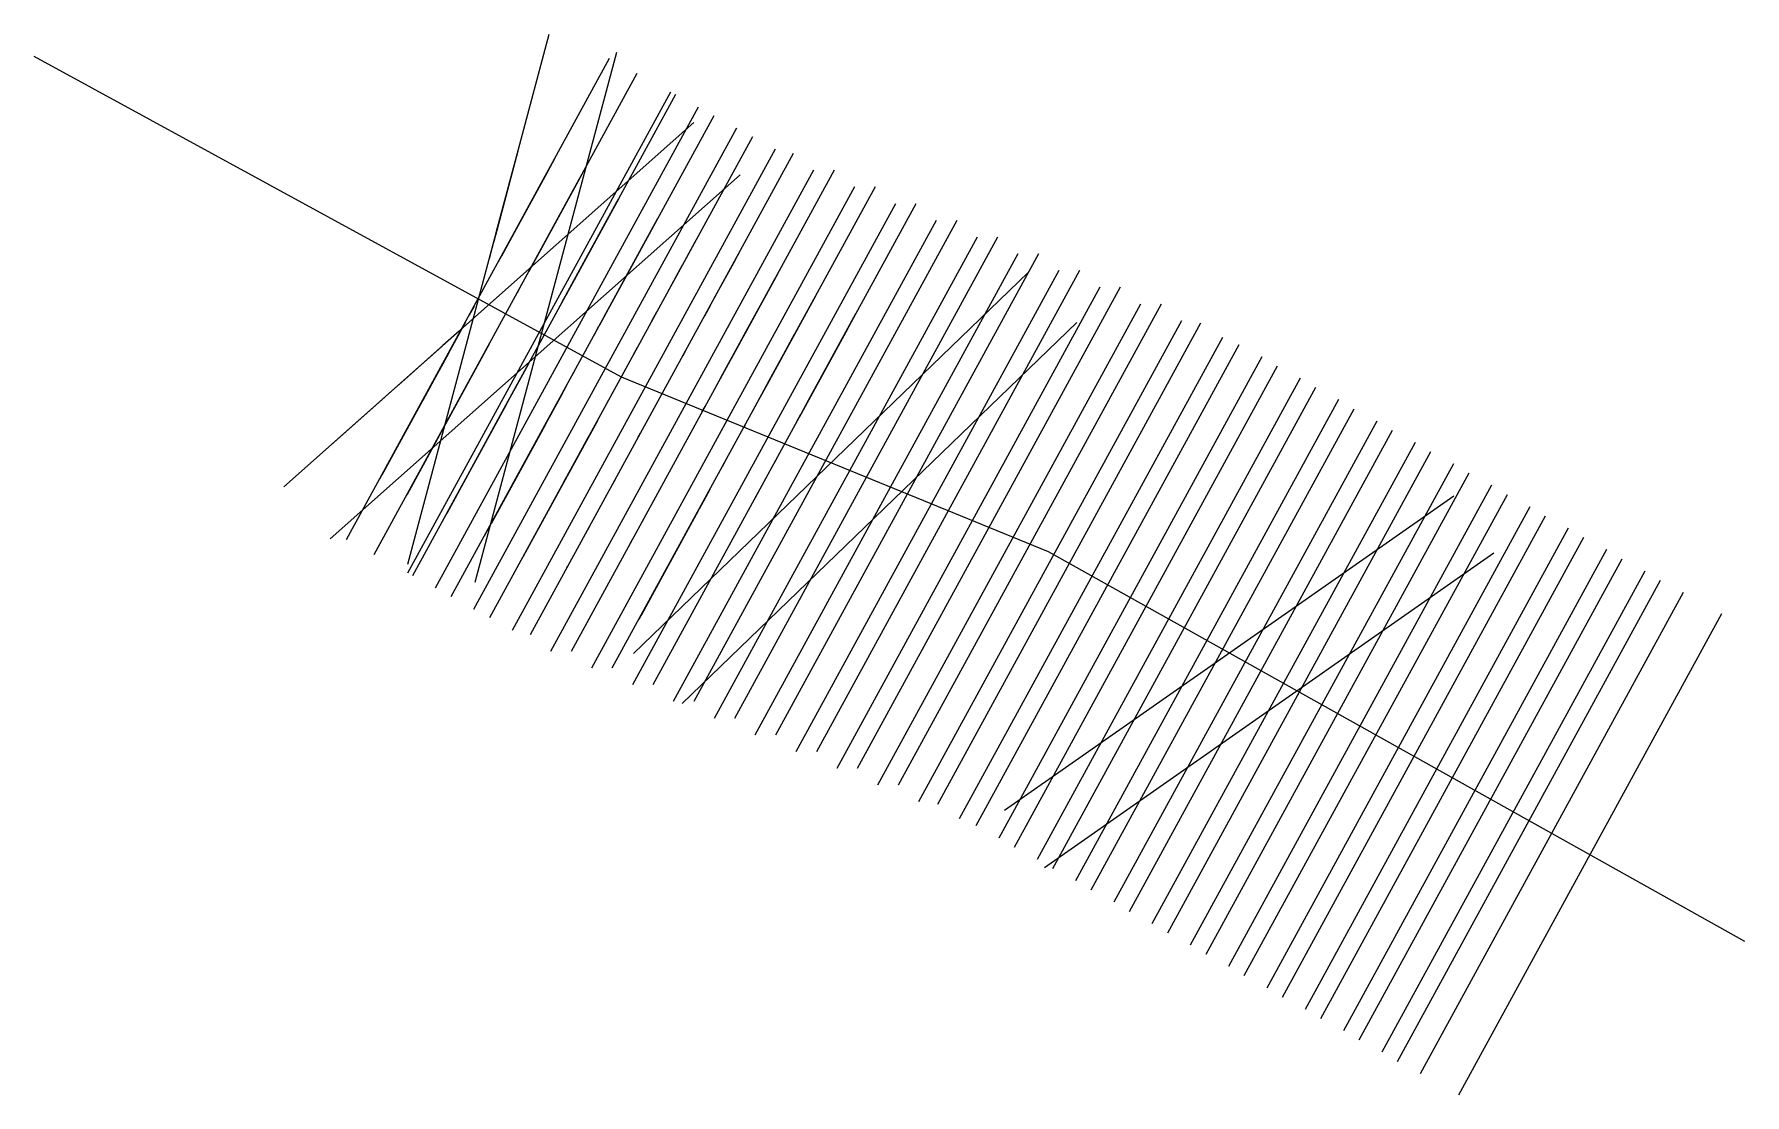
# Model space of a CAD drawing. Extents: x 6894.2 to 6972.1, y -23474.7 to -23426.4.
import ezdxf

# ---------------------------------------------------------------- set-up
doc = ezdxf.new("R2010")
doc.units = 0
for name, color, linetype, lineweight in [('RINGDESIGN_100 04W CUT03 LHP 07W_SURVEYEXPORT', 7, 'Continuous', 25), ('RINGDESIGN_100 04W CUT03 LHP 07W_SURVEYEXPORT_R1', 7, 'Continuous', 25), ('RINGDESIGN_100 04W CUT03 LHP 07W_SURVEYEXPORT_R10', 7, 'Continuous', 25), ('RINGDESIGN_100 04W CUT03 LHP 07W_SURVEYEXPORT_R1A', 7, 'Continuous', 25), ('RINGDESIGN_100 04W CUT03 LHP 07W_SURVEYEXPORT_R2', 7, 'Continuous', 25), ('RINGDESIGN_100 04W CUT03 LHP 07W_SURVEYEXPORT_R3', 7, 'Continuous', 25), ('RINGDESIGN_100 04W CUT03 LHP 07W_SURVEYEXPORT_R4', 7, 'Continuous', 25), ('RINGDESIGN_100 04W CUT03 LHP 07W_SURVEYEXPORT_R5', 7, 'Continuous', 25), ('RINGDESIGN_100 04W CUT03 LHP 07W_SURVEYEXPORT_R6', 7, 'Continuous', 25), ('RINGDESIGN_100 04W CUT03 LHP 07W_SURVEYEXPORT_R7', 7, 'Continuous', 25), ('RINGDESIGN_100 04W CUT03 LHP 07W_SURVEYEXPORT_R8', 7, 'Continuous', 25), ('RINGDESIGN_100 04W CUT03 LHP 07W_SURVEYEXPORT_R9', 7, 'Continuous', 25)]:
    doc.layers.add(name, color=color, linetype=linetype, lineweight=lineweight)

msp = doc.modelspace()

# ---------------------------------------------------------------- linework, layer by layer
at = {"layer": 'RINGDESIGN_100 04W CUT03 LHP 07W_SURVEYEXPORT', "color": 7, "elevation": -1049.792}
for points in [[(6911.188, -23450.51), (6917.633, -23426.355)], [(6972.108, -23467.714), (6940.381, -23449.957), (6920.927, -23441.993), (6894.161, -23427.37)], [(6908.397, -23449.391), (6920.383, -23427.452)], [(6909.652, -23450.077), (6921.638, -23428.137)], [(6911.407, -23451.035), (6923.393, -23429.096)], [(6905.533, -23446.99), (6924.224, -23430.387)], [(6913.162, -23451.994), (6925.148, -23430.055)], [(6914.917, -23452.953), (6926.903, -23431.014)], [(6916.779, -23453.718), (6928.765, -23431.778)], [(6918.641, -23454.48), (6930.627, -23432.541)], [(6920.503, -23455.243), (6932.49, -23433.303)], [(6922.366, -23456.005), (6934.352, -23434.066)], [(6924.228, -23456.768), (6936.215, -23434.828)], [(6926.091, -23457.53), (6938.077, -23435.591)], [(6927.953, -23458.293), (6939.94, -23436.353)], [(6921.476, -23454.582), (6939.46, -23437.216)], [(6929.816, -23459.055), (6941.802, -23437.116)], [(6931.678, -23459.817), (6943.664, -23437.878)], [(6933.541, -23460.58), (6945.527, -23438.641)], [(6935.339, -23461.459), (6947.326, -23439.52)], [(6937.085, -23462.436), (6949.071, -23440.497)], [(6938.83, -23463.413), (6950.816, -23441.474)], [(6940.575, -23464.39), (6952.562, -23442.451)], [(6942.321, -23465.367), (6954.307, -23443.427)], [(6944.066, -23466.343), (6956.052, -23444.404)], [(6945.811, -23467.32), (6957.798, -23445.381)], [(6947.557, -23468.297), (6959.543, -23446.358)], [(6938.377, -23461.736), (6958.856, -23447.397)], [(6949.302, -23469.274), (6961.288, -23447.335)], [(6951.047, -23470.251), (6963.034, -23448.311)], [(6952.793, -23471.227), (6964.779, -23449.288)], [(6954.538, -23472.204), (6966.524, -23450.265)], [(6956.283, -23473.181), (6968.27, -23451.242)]]:
    msp.add_lwpolyline(points, dxfattribs=at)
at = {"layer": 'RINGDESIGN_100 04W CUT03 LHP 07W_SURVEYEXPORT', "color": 1, "true_color": 0xff0000, "elevation": -1049.792}
for points in [[(6914.261, -23451.33), (6920.705, -23427.175)], [(6911.187, -23450.916), (6923.174, -23428.976)], [(6912.442, -23451.601), (6924.429, -23429.662)], [(6914.198, -23452.56), (6926.184, -23430.621)], [(6915.953, -23453.519), (6927.939, -23431.58)], [(6907.645, -23449.367), (6926.336, -23432.764)], [(6917.708, -23454.478), (6929.694, -23432.539)], [(6919.569, -23455.242), (6931.556, -23433.303)], [(6921.432, -23456.005), (6933.418, -23434.066)], [(6923.294, -23456.767), (6935.28, -23434.828)], [(6925.157, -23457.53), (6937.143, -23435.591)], [(6927.019, -23458.292), (6939.005, -23436.353)], [(6928.881, -23459.055), (6940.868, -23437.115)], [(6930.744, -23459.817), (6942.73, -23437.878)], [(6932.606, -23460.58), (6944.593, -23438.64)], [(6923.685, -23456.869), (6941.669, -23439.503)], [(6934.469, -23461.342), (6946.455, -23439.403)], [(6936.331, -23462.105), (6948.318, -23440.165)], [(6938.13, -23462.984), (6950.116, -23441.045)], [(6939.875, -23463.961), (6951.862, -23442.022)], [(6941.621, -23464.938), (6953.607, -23442.998)], [(6943.366, -23465.914), (6955.352, -23443.975)], [(6945.111, -23466.891), (6957.098, -23444.952)], [(6946.857, -23467.868), (6958.843, -23445.929)], [(6948.602, -23468.845), (6960.588, -23446.906)], [(6950.347, -23469.822), (6962.334, -23447.882)], [(6952.093, -23470.798), (6964.079, -23448.859)], [(6940.201, -23464.341), (6960.68, -23450.002)], [(6953.838, -23471.775), (6965.824, -23449.836)], [(6955.583, -23472.752), (6967.57, -23450.813)], [(6957.329, -23473.729), (6969.315, -23451.79)], [(6959.074, -23474.706), (6971.06, -23452.767)]]:
    msp.add_lwpolyline(points, dxfattribs=at)
at = {"layer": 'RINGDESIGN_100 04W CUT03 LHP 07W_SURVEYEXPORT_R1', "color": 7}
for points in [[(6915.119, -23435.777, -1046.779), (6916.235, -23431.594, -1036.54)], [(6915.219, -23435.4, -1046.91), (6916.28, -23431.424, -1040.53)], [(6915.148, -23435.667, -1050.319), (6916.107, -23432.074, -1051.257)], [(6915.156, -23435.636, -1049.81), (6916.157, -23431.885, -1049.767)], [(6915.173, -23435.576, -1048.806), (6916.17, -23431.837, -1047.483)], [(6915.19, -23435.51, -1047.785), (6916.215, -23431.667, -1045.123)], [(6915.028, -23436.116, -1046.652), (6915.808, -23433.195, -1035.963)], [(6915.116, -23435.787, -1050.989), (6915.532, -23434.228, -1051.679)], [(6914.901, -23436.592, -1046.475), (6915.2, -23435.474, -1035.737)]]:
    msp.add_polyline3d(points, dxfattribs=at)
at = {"layer": 'RINGDESIGN_100 04W CUT03 LHP 07W_SURVEYEXPORT_R10', "color": 7}
for points in [[(6929.252, -23443.401, -1048.497), (6931.448, -23439.381, -1044.915)], [(6929.303, -23443.308, -1049.038), (6931.557, -23439.183, -1047.249)], [(6929.332, -23443.256, -1050.135), (6931.496, -23439.293, -1051.315)], [(6929.356, -23443.211, -1049.515), (6931.605, -23439.095, -1049.533)], [(6929.119, -23443.645, -1047.269), (6931.244, -23439.756, -1036.08)], [(6929.172, -23443.548, -1047.691), (6931.388, -23439.491, -1041.075)], [(6929.045, -23443.781, -1046.815), (6930.197, -23441.672, -1035.955)], [(6929.246, -23443.412, -1050.596), (6930.076, -23441.892, -1051.541)], [(6928.884, -23444.074, -1046.825), (6929.102, -23443.676, -1035.931)], [(6927.934, -23445.813, -1046.886), (6927.988, -23445.714, -1036.556)], [(6927.201, -23447.156, -1046.969), (6926.96, -23447.597, -1036.607)]]:
    msp.add_polyline3d(points, dxfattribs=at)
at = {"layer": 'RINGDESIGN_100 04W CUT03 LHP 07W_SURVEYEXPORT_R1A', "color": 7}
for points in [[(6913.529, -23439.887, -1046.58), (6912.782, -23440.55, -1036.676)], [(6912.633, -23440.683, -1048.104), (6907.674, -23445.088, -1041.806)], [(6912.646, -23440.672, -1048.81), (6907.691, -23445.073, -1046.384)], [(6912.618, -23440.697, -1047.674), (6907.691, -23445.073, -1038.378)], [(6912.647, -23440.67, -1049.421), (6907.708, -23445.058, -1048.685)], [(6912.645, -23440.672, -1048.58), (6907.725, -23445.042, -1044.038)], [(6912.751, -23440.578, -1050.144), (6907.846, -23444.936, -1050.963)], [(6912.713, -23440.612, -1046.858), (6909.359, -23443.591, -1037.596)], [(6912.797, -23440.538, -1050.637), (6910.77, -23442.338, -1051.515)], [(6913.123, -23440.248, -1046.712), (6911.045, -23442.094, -1036.952)]]:
    msp.add_polyline3d(points, dxfattribs=at)
at = {"layer": 'RINGDESIGN_100 04W CUT03 LHP 07W_SURVEYEXPORT_R2', "color": 7}
for points in [[(6915.692, -23436.038, -1046.859), (6917.87, -23432.052, -1038.377)], [(6915.804, -23435.832, -1047.076), (6917.74, -23432.289, -1043.377)], [(6915.464, -23436.456, -1046.679), (6917.278, -23433.135, -1036.178)], [(6915.614, -23436.18, -1050.412), (6917.451, -23432.818, -1051.659)], [(6915.652, -23436.112, -1049.444), (6917.653, -23432.448, -1049.009)], [(6915.692, -23436.037, -1048.506), (6917.624, -23432.501, -1046.659)], [(6915.32, -23436.719, -1046.559), (6916.209, -23435.091, -1035.757)], [(6915.59, -23436.225, -1050.9), (6916.383, -23434.774, -1051.81)], [(6915.066, -23437.183, -1046.349), (6915.077, -23437.163, -1035.912)], [(6914.202, -23438.765, -1046.098), (6913.98, -23439.171, -1036.273)], [(6913.587, -23439.89, -1046.58), (6911.296, -23444.085, -1037.405)], [(6913.807, -23439.488, -1046.286), (6912.419, -23442.029, -1036.989)], [(6913.033, -23440.905, -1049.558), (6910.023, -23446.414, -1049.271)], [(6913.072, -23440.833, -1050.267), (6910.073, -23446.322, -1051.821)], [(6913.269, -23440.473, -1046.791), (6910.273, -23445.957, -1038.446)], [(6913.107, -23440.769, -1050.75), (6911.863, -23443.047, -1051.779)], [(6912.991, -23440.982, -1048.047), (6909.898, -23446.642, -1044.119)], [(6912.991, -23440.982, -1048.797), (6909.948, -23446.551, -1046.825)], [(6912.991, -23440.982, -1047.256), (6909.998, -23446.459, -1041.413)]]:
    msp.add_polyline3d(points, dxfattribs=at)
at = {"layer": 'RINGDESIGN_100 04W CUT03 LHP 07W_SURVEYEXPORT_R3', "color": 7}
for points in [[(6916.803, -23436.987, -1046.881), (6919.156, -23432.68, -1037.411)], [(6916.803, -23436.986, -1049.15), (6918.983, -23432.998, -1048.326)], [(6916.888, -23436.832, -1048.424), (6918.948, -23433.061, -1046.049)], [(6916.943, -23436.731, -1047.352), (6919, -23432.966, -1042.833)], [(6916.661, -23437.247, -1046.781), (6918.636, -23433.632, -1036.038)], [(6916.73, -23437.121, -1050.026), (6918.74, -23433.442, -1050.494)], [(6916.71, -23437.158, -1050.578), (6918.376, -23434.108, -1051.796)], [(6916.464, -23437.608, -1046.631), (6917.527, -23435.662, -1035.713)], [(6916.704, -23437.168, -1051.214), (6917.319, -23436.042, -1052.012)], [(6916.177, -23438.133, -1046.407), (6916.384, -23437.755, -1036.074)], [(6915.222, -23439.881, -1046.429), (6915.275, -23439.785, -1036.399)], [(6914.726, -23440.789, -1047.089), (6913.005, -23443.94, -1037.158)], [(6914.888, -23440.492, -1046.845), (6914.166, -23441.815, -1036.833)], [(6914.242, -23441.674, -1047.972), (6911.202, -23447.238, -1042.218)], [(6914.363, -23441.453, -1047.647), (6911.289, -23447.08, -1039.399)], [(6914.535, -23441.139, -1047.376), (6911.878, -23446.001, -1037.484)], [(6914.191, -23441.768, -1048.92), (6911.116, -23447.397, -1047.133)], [(6914.136, -23441.868, -1050.508), (6911.15, -23447.333, -1051.976)], [(6914.082, -23441.967, -1049.671), (6911.168, -23447.302, -1049.483)], [(6914.209, -23441.735, -1048.42), (6911.237, -23447.175, -1044.712)], [(6914.166, -23441.814, -1050.869), (6912.97, -23444.003, -1051.759)]]:
    msp.add_polyline3d(points, dxfattribs=at)
at = {"layer": 'RINGDESIGN_100 04W CUT03 LHP 07W_SURVEYEXPORT_R4', "color": 7}
for points in [[(6918.528, -23438.002, -1047.034), (6920.772, -23433.894, -1037.999)], [(6918.536, -23437.987, -1047.738), (6920.81, -23433.824, -1042.74)], [(6918.536, -23437.987, -1048.576), (6920.753, -23433.929, -1046.02)], [(6918.393, -23438.249, -1046.938), (6920.408, -23434.56, -1035.975)], [(6918.397, -23438.241, -1050.593), (6920.433, -23434.514, -1052.081)], [(6918.426, -23438.189, -1050.041), (6920.476, -23434.435, -1050.519)], [(6918.481, -23438.087, -1049.208), (6920.712, -23434.004, -1048.364)], [(6918.206, -23438.591, -1046.799), (6919.292, -23436.602, -1035.637)], [(6918.374, -23438.283, -1051.132), (6919.392, -23436.42, -1052.453)], [(6917.925, -23439.105, -1046.806), (6918.141, -23438.71, -1036.006)], [(6916.975, -23440.844, -1046.928), (6917.03, -23440.743, -1036.363)], [(6916.501, -23441.712, -1047.232), (6914.744, -23444.927, -1037.096)], [(6916.664, -23441.414, -1047.155), (6915.927, -23442.761, -1036.954)], [(6916.262, -23442.148, -1047.301), (6913.619, -23446.987, -1037.457)], [(6915.773, -23443.045, -1050.354), (6912.903, -23448.298, -1051.356)], [(6915.726, -23443.131, -1047.486), (6912.948, -23448.215, -1042.229)], [(6915.648, -23443.274, -1048.054), (6912.95, -23448.21, -1044.688)], [(6916.007, -23442.616, -1047.376), (6912.956, -23448.2, -1039.191)], [(6915.661, -23443.248, -1048.794), (6912.963, -23448.187, -1047.226)], [(6915.75, -23443.085, -1049.694), (6912.975, -23448.166, -1049.514)], [(6915.794, -23443.006, -1050.992), (6914.891, -23444.658, -1051.664)]]:
    msp.add_polyline3d(points, dxfattribs=at)
at = {"layer": 'RINGDESIGN_100 04W CUT03 LHP 07W_SURVEYEXPORT_R5', "color": 7}
for points in [[(6920.272, -23438.981, -1046.785), (6922.57, -23434.775, -1037.536)], [(6920.653, -23438.284, -1046.65), (6922.57, -23434.775, -1042.438)], [(6921.574, -23436.597, -1046.804), (6922.57, -23434.775, -1045.657)], [(6921.755, -23436.267, -1050.115), (6922.286, -23435.295, -1050.239)], [(6922.156, -23435.532, -1048.19), (6922.57, -23434.775, -1048.033)], [(6920.119, -23439.261, -1046.804), (6922.13, -23435.579, -1035.861)], [(6920.407, -23438.733, -1050.487), (6921.832, -23436.125, -1051.528)], [(6919.934, -23439.6, -1046.786), (6921.021, -23437.609, -1035.616)], [(6920.242, -23439.036, -1050.985), (6920.678, -23438.237, -1051.552)], [(6919.675, -23440.073, -1046.743), (6919.895, -23439.67, -1035.745)], [(6918.729, -23441.804, -1046.754), (6918.784, -23441.704, -1036.314)], [(6918.407, -23442.394, -1046.701), (6917.682, -23443.721, -1036.659)], [(6917.945, -23443.24, -1046.739), (6915.438, -23447.828, -1037.405)], [(6918.215, -23442.746, -1046.701), (6916.536, -23445.819, -1037.017)], [(6917.634, -23443.81, -1047.483), (6914.685, -23449.207, -1041.901)], [(6917.543, -23443.976, -1047.936), (6914.685, -23449.207, -1044.37)], [(6917.857, -23443.4, -1047.34), (6914.793, -23449.009, -1039.118)], [(6917.534, -23443.992, -1050.3), (6915.278, -23448.121, -1051.409)], [(6917.551, -23443.962, -1050.698), (6916.558, -23445.778, -1051.437)], [(6917.431, -23444.18, -1048.51), (6914.716, -23449.15, -1046.932)], [(6917.453, -23444.141, -1049.398), (6914.992, -23448.644, -1049.239)]]:
    msp.add_polyline3d(points, dxfattribs=at)
at = {"layer": 'RINGDESIGN_100 04W CUT03 LHP 07W_SURVEYEXPORT_R6', "color": 7}
for points in [[(6923.62, -23437.024, -1046.297), (6924.273, -23435.828, -1036.508)], [(6923.016, -23438.129, -1046.535), (6923.701, -23436.876, -1035.762)], [(6922.306, -23439.428, -1046.537), (6922.532, -23439.015, -1035.663)], [(6921.437, -23441.02, -1046.675), (6921.652, -23440.625, -1035.893)], [(6920.487, -23442.759, -1046.57), (6920.54, -23442.662, -1036.475)], [(6919.823, -23443.975, -1047.455), (6917.139, -23448.887, -1037.462)], [(6920.039, -23443.578, -1047.361), (6918.256, -23446.842, -1037.074)], [(6920.152, -23443.372, -1046.814), (6919.451, -23444.654, -1037.111)], [(6919.389, -23444.768, -1048.309), (6916.44, -23450.166, -1044.63)], [(6919.508, -23444.551, -1047.967), (6916.46, -23450.13, -1042.198)], [(6919.633, -23444.321, -1047.655), (6916.525, -23450.011, -1039.315)], [(6919.411, -23444.728, -1050.499), (6917.557, -23448.122, -1051.411)], [(6919.435, -23444.683, -1050.861), (6918.532, -23446.336, -1051.534)], [(6919.251, -23445.021, -1048.807), (6917.319, -23448.556, -1047.684)], [(6919.311, -23444.91, -1049.664), (6917.507, -23448.213, -1049.548)]]:
    msp.add_polyline3d(points, dxfattribs=at)
at = {"layer": 'RINGDESIGN_100 04W CUT03 LHP 07W_SURVEYEXPORT_R7', "color": 7}
for points in [[(6925.137, -23438.418, -1046.915), (6926.112, -23436.635, -1035.961)], [(6925.395, -23437.947, -1046.901), (6926.286, -23436.315, -1042.727)], [(6924.713, -23439.194, -1046.937), (6924.989, -23438.69, -1035.805)], [(6923.73, -23440.995, -1046.539), (6923.916, -23440.654, -1035.805)], [(6922.745, -23442.797, -1046.609), (6922.868, -23442.572, -1036.169)], [(6921.689, -23444.729, -1047.199), (6921.795, -23444.536, -1036.482)], [(6920.376, -23447.132, -1047.17), (6920.647, -23446.637, -1036.534)], [(6919.401, -23448.918, -1047.257), (6919.524, -23448.692, -1037.054)], [(6918.437, -23450.683, -1046.82), (6918.476, -23450.611, -1037.419)]]:
    msp.add_polyline3d(points, dxfattribs=at)
at = {"layer": 'RINGDESIGN_100 04W CUT03 LHP 07W_SURVEYEXPORT_R8', "color": 7, "elevation": -1049.701}
msp.add_lwpolyline([(6926.647, -23439.826), (6928.074, -23437.215)], dxfattribs=at)
at = {"layer": 'RINGDESIGN_100 04W CUT03 LHP 07W_SURVEYEXPORT_R8', "color": 7}
for points in [[(6925.635, -23441.68, -1046.86), (6927.899, -23437.535, -1036.898)], [(6925.929, -23441.141, -1047.105), (6927.924, -23437.489, -1041.738)], [(6926.19, -23440.663, -1050.724), (6927.799, -23437.717, -1051.835)], [(6926.441, -23440.203, -1047.317), (6927.949, -23437.443, -1045.017)], [(6926.534, -23440.033, -1048.395), (6927.999, -23437.352, -1047.775)], [(6925.455, -23442.009, -1046.663), (6926.926, -23439.316, -1035.857)], [(6925.204, -23442.468, -1046.457), (6925.703, -23441.554, -1035.909)], [(6924.589, -23443.593, -1046.566), (6924.73, -23443.335, -1036.065)], [(6923.598, -23445.407, -1046.75), (6923.657, -23445.299, -1036.43)], [(6922.334, -23447.722, -1046.71), (6922.559, -23447.308, -1036.742)], [(6921.322, -23449.573, -1046.925), (6921.436, -23449.363, -1036.95)], [(6920.503, -23451.071, -1047.145), (6920.364, -23451.327, -1037.887)]]:
    msp.add_polyline3d(points, dxfattribs=at)
at = {"layer": 'RINGDESIGN_100 04W CUT03 LHP 07W_SURVEYEXPORT_R9', "color": 7}
for points in [[(6927.332, -23442.744, -1047.033), (6929.787, -23438.251, -1036.43)], [(6927.376, -23442.663, -1047.354), (6929.637, -23438.525, -1041.634)], [(6927.472, -23442.489, -1048.108), (6929.787, -23438.251, -1044.913)], [(6927.566, -23442.315, -1048.982), (6929.687, -23438.434, -1047.255)], [(6927.573, -23442.303, -1050.2), (6929.637, -23438.525, -1051.678)], [(6927.605, -23442.245, -1049.579), (6929.687, -23438.434, -1049.545)], [(6927.25, -23442.893, -1046.435), (6928.813, -23440.033, -1035.701)], [(6927.365, -23442.684, -1050.882), (6928.215, -23441.129, -1051.574)], [(6926.902, -23443.531, -1046.586), (6927.641, -23442.179, -1035.805)], [(6926.558, -23444.161, -1046.653), (6926.518, -23444.234, -1036.169)], [(6925.633, -23445.855, -1046.734), (6925.52, -23446.061, -1036.222)], [(6924.943, -23447.117, -1046.734), (6924.472, -23447.979, -1036.43)], [(6924.676, -23447.605, -1046.734), (6923.399, -23449.943, -1036.794)], [(6924.066, -23448.722, -1047.039), (6921.802, -23452.866, -1039.865)], [(6924.411, -23448.091, -1046.866), (6922.351, -23451.861, -1037.731)], [(6923.66, -23449.464, -1046.939), (6921.727, -23453.003, -1042.727)], [(6923.669, -23449.449, -1051.151), (6922.001, -23452.501, -1052.459)], [(6923.403, -23449.936, -1050.196), (6921.777, -23452.912, -1050.273)], [(6923.173, -23450.356, -1048.847), (6921.702, -23453.049, -1047.983)], [(6923.076, -23450.534, -1047.188), (6921.827, -23452.821, -1045.537)]]:
    msp.add_polyline3d(points, dxfattribs=at)

doc.saveas('drawing.dxf')
